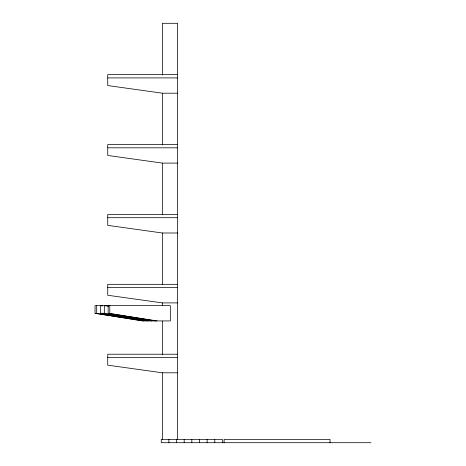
<?xml version="1.0" encoding="UTF-8"?>
<svg xmlns="http://www.w3.org/2000/svg" width="466" height="466" viewBox="0 0 466 466"><rect width="100%" height="100%" fill="white"/><g stroke="black" fill="none" stroke-linecap="round" stroke-linejoin="round"><path stroke-width="0.7" d="M177.633 74.63L107.733 74.63L107.733 85.552L162.343 93.2L177.633 93.2M107.733 77.909L177.633 77.909M177.633 144.53L107.733 144.53L107.733 155.452L162.343 163.1L177.633 163.1M107.733 147.809L177.633 147.809M177.633 214.43L107.733 214.43L107.733 225.352L162.343 233L177.633 233M107.733 217.709L177.633 217.709M177.633 284.33L107.733 284.33L107.733 295.252L162.343 302.9L177.633 302.9M107.733 287.609L177.633 287.609M95.047 313.274L142.34 320.923L170.329 320.923L170.329 305.632L95.047 305.632L95.047 313.274L143.977 320.923M102.66 305.976L100.51 305.632L100.51 313.274L104.332 313.274L151.625 320.923M108.153 305.632L108.153 313.274L157.083 320.923M177.633 354.23L107.733 354.23L107.733 365.152L162.343 372.8L177.633 372.8M107.733 357.509L177.633 357.509M370.953 442.7L161.253 442.7L161.253 439.426L222.416 439.421L222.416 442.7M108.63 306.325L104.332 305.632L104.332 313.274M108.153 313.274L155.446 320.923M100.51 313.274L147.804 320.923M330.039 442.7L330.039 439.421L224.099 439.421L224.099 442.7M214.768 439.426L214.768 442.7M207.125 439.421L207.125 442.7M199.477 439.426L199.477 442.7M191.835 439.421L191.835 442.7M184.186 439.426L184.186 442.7M177.633 439.788L177.633 23.3L162.343 23.3L162.343 74.997M176.544 439.421L176.544 442.7M168.896 439.426L168.896 442.7M162.343 93.2L162.343 144.897M162.343 163.1L162.343 214.797M162.343 233L162.343 284.697M162.343 302.9L162.343 305.812M162.343 321.103L162.343 354.597M162.343 372.8L162.343 439.788M109.79 305.632L109.79 313.274M96.683 305.632L96.683 313.274"/></g></svg>
